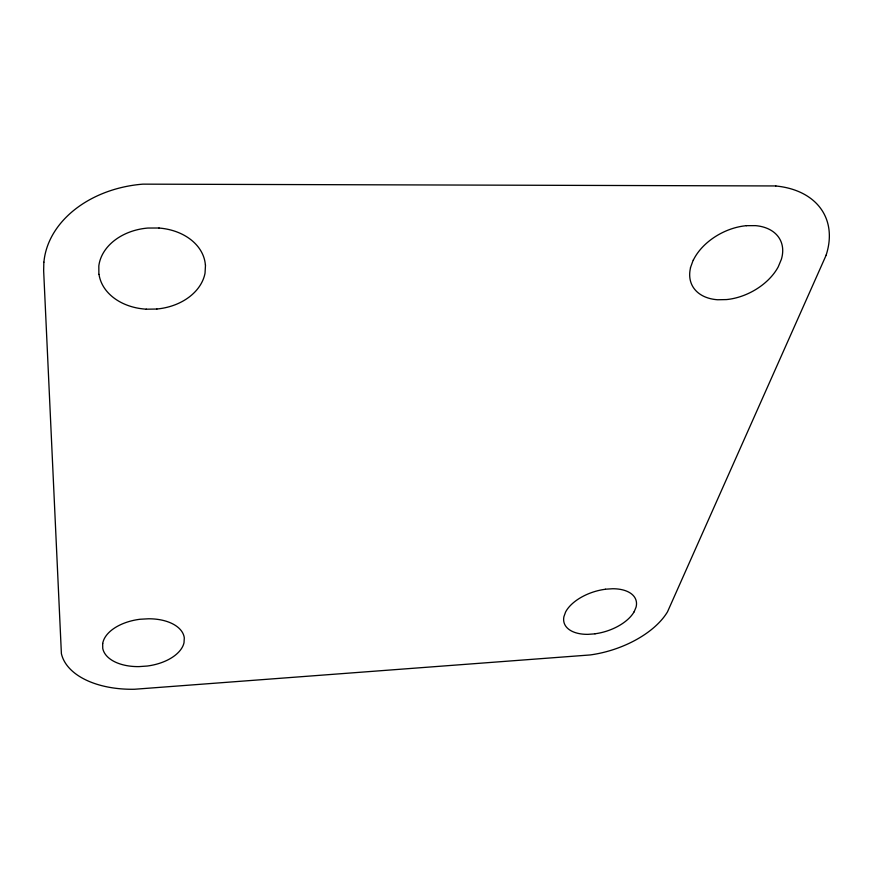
<?xml version="1.0" encoding="UTF-8"?>
<svg xmlns="http://www.w3.org/2000/svg" width="873" height="873" viewBox="0 0 873 873"><rect width="100%" height="100%" fill="white"/><g stroke="black" fill="none" stroke-linecap="round" stroke-linejoin="round"><path stroke-width="1.31" d="M43.836 262.206L43.65 270.728L61.394 653.637A82.171 47.295 -6.5 0 0 134.529 689.255L590.083 654.957A75.264 41.413 -17.7 0 0 667.529 611.777L826.196 255.08M102.687 643.477L102.741 648.355A41.053 23.615 -6.5 0 0 139.058 666.612L147.264 666.034A41.053 23.615 -6.5 0 0 184.007 642.779L184.301 637.923A41.053 23.615 -6.5 0 0 148.53 618.782L139.996 619.263A41.053 23.615 -6.5 0 0 102.708 643.51M690.423 267.804L693.195 260.143M634.104 611.864L636.035 607.237A37.604 20.679 -17.7 0 0 612.748 588.74L605.404 589.21M595.015 633.842L587.911 634.355A37.615 20.679 -17.7 0 1 563.914 616.676L565.584 612.028A37.615 20.679 -17.7 0 1 605.393 589.264M156.9 309.031L146.228 309.206M746.317 225.671L755.549 225.638A49.521 32.999 -27.5 0 1 781.379 259.292L778.247 266.832A49.521 32.999 -27.5 0 1 726.467 299.581L717.595 299.755A49.521 32.999 -27.5 0 1 690.532 267.815M159.082 228.006L147.853 228.049A53.471 40.66 -3.2 0 0 98.824 265.959L98.878 274.351M775.846 185.949L142.899 184.148A107.063 81.473 -3.2 0 0 43.901 262.216M205.504 264.912L205.035 273.173A53.46 40.649 -3.3 0 1 156.889 309.009M775.824 185.993A99.151 66.108 -27.6 0 1 826.142 255.08M146.337 309.184A53.46 40.649 -3.3 0 1 99.02 274.362M158.973 228.039A53.471 40.66 -3.2 0 1 205.373 264.934M693.326 260.143A49.521 32.999 -27.5 0 1 746.393 225.692M634.114 611.809A37.604 20.679 -17.7 0 1 595.048 633.776"/></g></svg>
